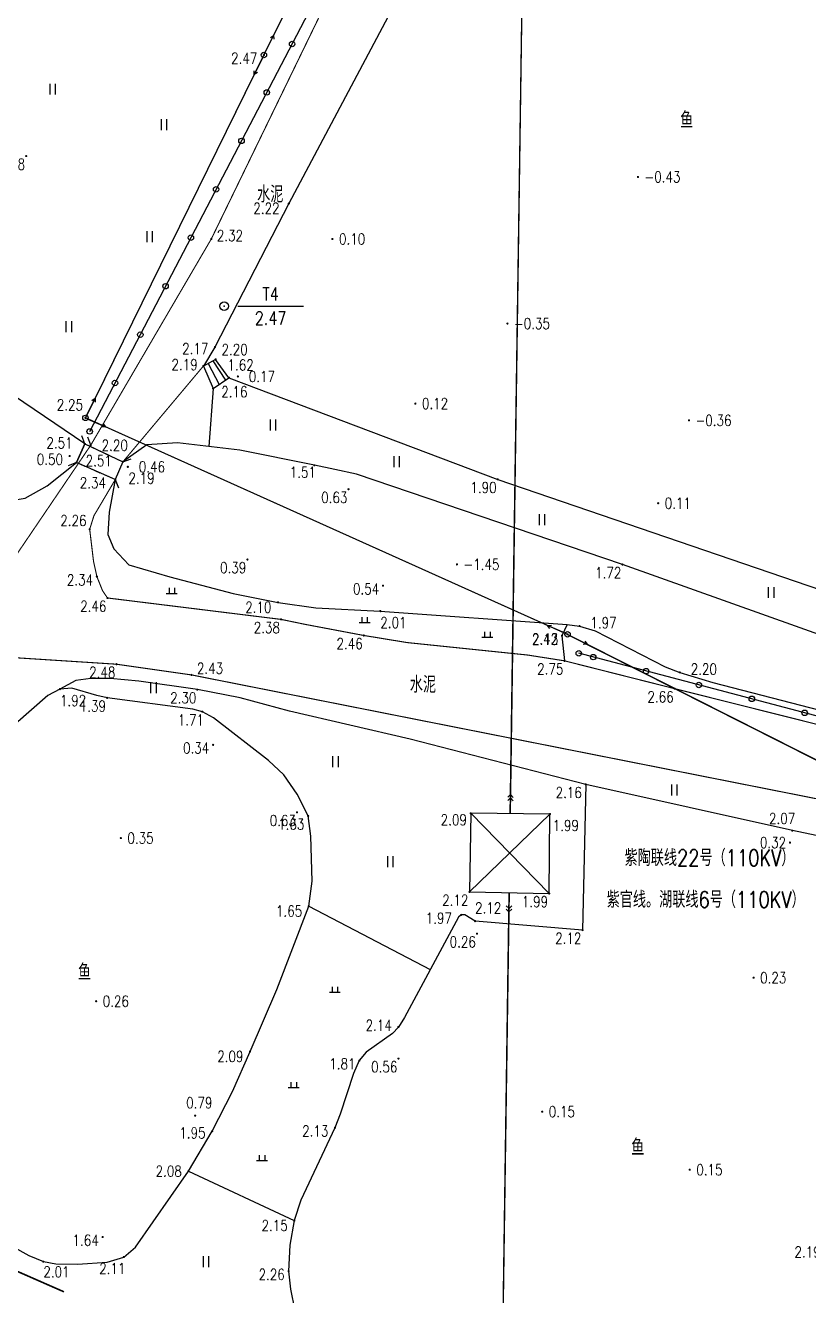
# Model space of a CAD drawing. Extents: x 500064 to 501389, y 2542464 to 2545400.
# Drawn here: x 500746.4 to 500818, y 2544140.4 to 2544256.6 of the extents above; entities that cross this region are included whole.
import ezdxf
from ezdxf.enums import TextEntityAlignment as Align

# ---------------------------------------------------------------- set-up
doc = ezdxf.new("R2010")
doc.units = 0
doc.header["$LTSCALE"] = 0.5
doc.linetypes.add('X3', pattern=[5, 4, -1])
doc.linetypes.add('X5', pattern=[3, 2, -1])
doc.layers.get('0').update_dxf_attribs({"linetype": 'CONTINUOUS', "lineweight": 5})
doc.layers.add('GCD', color=8, linetype='CONTINUOUS')
doc.layers.add('地形图', color=8, linetype='CONTINUOUS')
doc.styles.add('HZ', font='romans.shx', dxfattribs={"width": 0.8, "bigfont": 'hztxt.shx'})
doc.linetypes.add('10421', pattern='A,2,[150,AAA.SHX,S=1,R=0,X=0,Y=1],1e-11', length=2)
doc.linetypes.add('10422', pattern='A,2,[150,AAA.SHX,S=1,R=0,X=0,Y=1],2,[177,AAA.SHX,S=1,R=0,X=0,Y=0.8],1e-09', length=4)
doc.linetypes.add('1161', pattern='A,0,[149,AAA.SHX,S=0.15,R=0,X=0,Y=0],-1.6', length=1.6)

# ---------------------------------------------------------------- blocks, each defined once
blk = doc.blocks.new('GC200')
at = {"linetype": 'Continuous', "const_width": 0.2, "flags": 128}
blk.add_lwpolyline([(-0.1, 0, 1), (0.1, 0, 1)], format="xyb", close=True, dxfattribs=at)
blk = doc.blocks.new('gc117')
blk.add_circle((0, 0), 0.8)
blk.add_point((0, 0))
blk = doc.blocks.new('gc013b')
at = {"linetype": 'Continuous'}
blk.add_line((0.5, 0), (4, 0), dxfattribs=at)
at = {"linetype": 'Continuous', "flags": 128}
blk.add_lwpolyline([(3.39, 0.35), (4, 0), (3.39, -0.35)], dxfattribs=at)
blk = doc.blocks.new('gc121')
for p, q in [((-0.5, -1), (-0.5, 1)), ((0.5, -1), (0.5, 1))]:
    blk.add_line(p, q)
blk = doc.blocks.new('gc119')
for p, q in [((-1, 0), (1, 0)), ((-0.5, 1), (-0.5, 0)), ((0.5, 1), (0.5, 0))]:
    blk.add_line(p, q)
blk = doc.blocks.new('gc170')
at = {"linetype": 'Continuous'}
blk.add_circle((0, 0), 0.5, dxfattribs=at)
blk = doc.blocks.new('gc013a')
at = {"linetype": 'Continuous'}
blk.add_line((0.5, 0), (4, 0), dxfattribs=at)
at = {"linetype": 'Continuous', "flags": 128}
for points in [[(2.88, 0.5), (3.38, 0), (2.88, -0.5)], [(3.5, 0.5), (4, 0), (3.5, -0.5)]]:
    blk.add_lwpolyline(points, dxfattribs=at)

msp = doc.modelspace()

# ---------------------------------------------------------------- linework, layer by layer
at = {"layer": '地形图', "color": 1, "linetype": 'Continuous'}
for p, q in [((500790.78, 2544186.22), (500795.43, 2544508.14)), ((500794.38, 2544184.44), (500787.02, 2544177.31)), ((500787.13, 2544184.51), (500794.31, 2544177.17)), ((500787.16, 2543931.44), (500790.64, 2544175.49))]:
    msp.add_line(p, q, dxfattribs=at)
at = {"layer": '地形图', "linetype": 'Continuous'}
for p, q in [((500776.29, 2544270.17), (500769.1, 2544255.69)), ((500767.33, 2544252.1), (500752.76, 2544222.48)), ((500765.82, 2544230.92), (500771.82, 2544230.92)), ((500763.79, 2544226.04), (500762.67, 2544225.43)), ((500762.67, 2544225.43), (500763.56, 2544223.38)), ((500763.1, 2544225.67), (500764.12, 2544223.76)), ((500763.54, 2544225.91), (500764.69, 2544224.15)), ((500763.56, 2544223.38), (500765.01, 2544224.37)), ((500794.17, 2544201.7), (500753.71, 2544219.87)), ((500751.83, 2544218.31), (500751.05, 2544216.6)), ((500751.83, 2544218.31), (500751.56, 2544219.06)), ((500752.36, 2544218.18), (500752.11, 2544218.94)), ((500755.31, 2544216.67), (500756.06, 2544216.95)), ((500751.05, 2544216.6), (500750.31, 2544216.31)), ((500755.31, 2544216.67), (500754.61, 2544215.04)), ((500754.61, 2544215.04), (500754.9, 2544214.3)), ((500797.78, 2544199.98), (500833.13, 2544182.13))]:
    msp.add_line(p, q, dxfattribs=at)
at = {"layer": '地形图', "linetype": 'X5'}
for p, q in [((500751.83, 2544218.31), (500755.31, 2544216.67)), ((500754.61, 2544215.04), (500751.05, 2544216.6))]:
    msp.add_line(p, q, dxfattribs=at)
at = {"layer": '地形图', "color": 1, "linetype": 'Continuous', "flags": 128}
for points in [[(500790.76, 2544184.47), (500795.45, 2544509.89)], [(500787.13, 2543929.69), (500790.66, 2544177.24)]]:
    msp.add_lwpolyline(points, dxfattribs=at)
at = {"layer": '地形图', "linetype": '10421', "flags": 128}
for points in [[(500751.83, 2544218.31), (500743.48, 2544223.96), (500741.91, 2544224.65), (500740.27, 2544225.04), (500736.89, 2544224.98), (500735.88, 2544225.11), (500734.74, 2544225.45), (500733.35, 2544226.23), (500727.76, 2544229.8), (500727.33, 2544230.24), (500727.13, 2544230.75), (500726.97, 2544231.36), (500727.07, 2544232.23), (500727.22, 2544232.94), (500729.4, 2544239.25), (500730.01, 2544241.71), (500730.51, 2544243.94), (500731.48, 2544247.42), (500731.59, 2544248.56), (500731.57, 2544249.7), (500731.37, 2544250.47), (500730.65, 2544251.27), (500729.81, 2544251.81), (500726.18, 2544253.81), (500722.68, 2544255.76), (500720.07, 2544256.65), (500718.53, 2544256.9), (500716.43, 2544256.88), (500714.6, 2544256.69), (500712.68, 2544256.3), (500710.23, 2544255.01), (500708.16, 2544253.68), (500706.68, 2544252.22), (500706.5, 2544252.09), (500706.32, 2544252.05), (500706.07, 2544252.11), (500705.86, 2544252.21), (500705.67, 2544252.64), (500705.61, 2544253.07), (500705.59, 2544254.54), (500705.86, 2544258.59), (500706.09, 2544260.71), (500706.62, 2544262.5), (500708.67, 2544267.26), (500710.13, 2544269.81), (500712.12, 2544271.95), (500714.75, 2544274.07), (500719.86, 2544278.15), (500722.38, 2544280.64), (500724.44, 2544284.14), (500726.57, 2544288.96), (500731.58, 2544298.81), (500732.29, 2544300.02), (500732.68, 2544301.6), (500732.54, 2544302.74), (500731.63, 2544303.76), (500725.29, 2544308.51), (500723.84, 2544309.39), (500719.02, 2544310.92), (500718.59, 2544311.35), (500718.38, 2544311.72), (500718.37, 2544312.29), (500718.47, 2544312.79), (500726.37, 2544328.99), (500732.87, 2544343.05), (500734.09, 2544345.61), (500741.54, 2544360.25), (500742.28, 2544361.22), (500744.51, 2544363.28), (500745.08, 2544364.07), (500745.83, 2544365.32), (500750.72, 2544375.33), (500752.03, 2544377.45), (500753.15, 2544379.04), (500756.1, 2544382.68), (500757.18, 2544384.59), (500758.03, 2544387.16), (500759.51, 2544398.07), (500759.99, 2544400.57), (500761.2, 2544404.15), (500763.47, 2544409.91), (500763.94, 2544411.45), (500764.38, 2544413.61), (500766.33, 2544420.7), (500766.99, 2544422.07), (500768.22, 2544422.93), (500770.08, 2544423.66), (500770.99, 2544423.83), (500773.39, 2544423.77), (500776.85, 2544423.34), (500781.32, 2544422.54), (500788.45, 2544420.81), (500792.49, 2544419.49), (500805.9, 2544412.73), (500808.77, 2544410.98), (500817.32, 2544406.85), (500819.27, 2544405.62), (500822.16, 2544403.46), (500825.65, 2544401.18), (500827.53, 2544400.36), (500836.58, 2544397.15), (500847.32, 2544392.84), (500866.07, 2544386.06), (500868.13, 2544385.09), (500869.51, 2544384.1), (500871.51, 2544382.51), (500873.62, 2544381.64), (500875.28, 2544381.37), (500877.15, 2544381.17), (500879.32, 2544380.44), (500882.25, 2544379.29), (500885.09, 2544377.84), (500886.7, 2544377.34), (500888.79, 2544376.72), (500890.34, 2544376.12), (500891.86, 2544375.31), (500892.84, 2544374.5), (500893.83, 2544373.26), (500897.05, 2544370.46)], [(500808.55, 2544293.43), (500804.74, 2544294.69), (500802.45, 2544294.62), (500800.78, 2544293.85), (500798.31, 2544290.19), (500788.14, 2544272.16), (500781.62, 2544261.3), (500770.49, 2544240.31), (500763.73, 2544227.17), (500762.67, 2544225.43)], [(500765.01, 2544224.37), (500789.6, 2544215.06), (500820.39, 2544204.53), (500821.42, 2544204.48), (500822.34, 2544204.62), (500823.02, 2544205.26), (500823.56, 2544205.94), (500824.62, 2544208.28), (500826.68, 2544213.81)], [(500873.55, 2544182.91), (500870.94, 2544184.09), (500870.13, 2544184.59), (500869.61, 2544185.42), (500869.33, 2544186.85), (500869.43, 2544188.23), (500870.74, 2544190.85), (500870.62, 2544191.51), (500870.36, 2544192.03), (500869.16, 2544192.95), (500864.67, 2544195.25), (500861.97, 2544196.4), (500859.55, 2544197.06), (500851.59, 2544198.66), (500851.29, 2544198.66), (500850.98, 2544198.61), (500850.7, 2544198.38), (500850.48, 2544198.16), (500849.2, 2544195.72), (500848.94, 2544195.54), (500848.37, 2544195.6), (500838.61, 2544199.18), (500836.64, 2544199.75), (500834.89, 2544200.09), (500830.62, 2544200.47), (500828.13, 2544200.54), (500826.82, 2544200.42), (500823.05, 2544199.98), (500821.9, 2544200.04), (500820.34, 2544200.38), (500801.01, 2544207.27), (500776.69, 2544215.55), (500774.69, 2544215.98), (500772.83, 2544216.35), (500766.01, 2544217.73), (500760.31, 2544218.41), (500757.5, 2544218.23), (500755.31, 2544216.67)], [(500754.61, 2544215.04), (500754.04, 2544212.07), (500753.93, 2544210.03), (500754.47, 2544208.71), (500755.86, 2544207.25), (500759.59, 2544206.13), (500765.41, 2544204.61), (500769.5, 2544203.81), (500772.96, 2544203.31), (500778.86, 2544203.01), (500795.96, 2544201.79), (500797.08, 2544201.64), (500798.53, 2544201.21), (500804.93, 2544197.9), (500806.26, 2544197.4), (500809.29, 2544196.48), (500821.78, 2544193.23), (500836.64, 2544189.27), (500849.15, 2544185.28), (500871.27, 2544178.03), (500872.39, 2544180.19)], [(500797.65, 2544187.15), (500781.6, 2544191.29), (500770.54, 2544193.84), (500766.04, 2544195.07), (500762.13, 2544195.82), (500756.78, 2544196.59), (500754.14, 2544196.83), (500752.36, 2544196.85), (500751.01, 2544196.67), (500749.55, 2544195.87)]]:
    msp.add_lwpolyline(points, dxfattribs=at)
at = {"layer": '地形图', "linetype": 'Continuous', "flags": 128}
for points in [[(500752.27, 2544219.45), (500784.83, 2544281.78), (500799.11, 2544307.87)], [(500794.25, 2544300.92), (500777.18, 2544271.96), (500768.21, 2544253.9), (500751.88, 2544220.69)], [(500795.99, 2544200.88), (500751.88, 2544220.69)], [(500795.99, 2544200.88), (500834.91, 2544181.23), (500874.72, 2544165.69)], [(500870, 2544176.88), (500851.13, 2544183.72), (500836.86, 2544188.65), (500823.91, 2544192.06), (500797.02, 2544199.15)]]:
    msp.add_lwpolyline(points, dxfattribs=at)
at = {"layer": '地形图', "linetype": 'Continuous', "const_width": 0.1, "flags": 128}
for points in [[(500696.81, 2544207.73), (500724.69, 2544206.07), (500742.49, 2544205.02), (500743.92, 2544206.1), (500745.16, 2544207.56), (500752.36, 2544218.18), (500763.4, 2544237.07), (500776.6, 2544264.25), (500786.74, 2544281.95), (500793.2, 2544293.58), (500795.59, 2544297.77)], [(500755.31, 2544216.67), (500762.67, 2544225.43)], [(500754.61, 2544215.04), (500752.66, 2544211.74), (500752.27, 2544210.5), (500752.62, 2544207.57), (500752.93, 2544206.16), (500753.45, 2544204.87), (500753.9, 2544204.21), (500769.78, 2544202.25), (500772.01, 2544201.79), (500777.35, 2544200.78), (500781.31, 2544200.13), (500792.33, 2544198.99), (500795.71, 2544198.46), (500805.8, 2544195.91), (500821.86, 2544191.88), (500832.02, 2544189.46), (500836.79, 2544188.08), (500842.51, 2544186.12), (500848.94, 2544183.66), (500870.01, 2544175.65), (500875.84, 2544173.48), (500882.37, 2544171.22), (500910.99, 2544162.27)], [(500668.22, 2544203.69), (500694.49, 2544202.01), (500754.72, 2544198.15)], [(500907.77, 2544157.17), (500896.03, 2544160.54), (500893.35, 2544161.3), (500867.29, 2544170.43), (500852.03, 2544176.12), (500841.62, 2544180.19), (500839.54, 2544180.83), (500836.49, 2544181.66), (500833, 2544182.43), (500819.72, 2544185.65), (500761.58, 2544197.17), (500754.72, 2544198.15)]]:
    msp.add_lwpolyline(points, dxfattribs=at)
at = {"layer": '地形图', "linetype": 'Continuous', "flags": 128}
for points in [[(500763.79, 2544226.04), (500762.67, 2544225.43), (500763.56, 2544223.38), (500765.01, 2544224.37)], [(500751.83, 2544218.31), (500755.31, 2544216.67), (500754.61, 2544215.04), (500751.05, 2544216.6)]]:
    msp.add_lwpolyline(points, close=True, dxfattribs=at)
at = {"layer": '地形图', "linetype": '1161', "flags": 128}
for points in [[(500763.56, 2544223.38), (500763.16, 2544218.07)], [(500795.96, 2544201.79), (500795.48, 2544200.76), (500795.71, 2544198.46)], [(500772.31, 2544176.01), (500783.43, 2544170.22)], [(500761.3, 2544151.76), (500770.99, 2544147.24)]]:
    msp.add_lwpolyline(points, dxfattribs=at)
at = {"layer": '地形图', "linetype": '10421', "flags": 128}
for points, elevation in [([(500667.42, 2544210.65), (500671.31, 2544213.24), (500677.46, 2544216.42), (500687.14, 2544219.1), (500698.24, 2544220.28), (500710.72, 2544219.32), (500721.8, 2544217.48), (500731.55, 2544214.36), (500737.69, 2544212.83), (500742.29, 2544212.68), (500746.38, 2544213.34), (500748.39, 2544214.48), (500751.05, 2544216.6)], 2.14), ([(500787.53, 2544174.64), (500786.58, 2544175.23), (500786.26, 2544175.21), (500786, 2544174.99), (500785.79, 2544174.62), (500781.08, 2544165.81), (500780.51, 2544164.95), (500779.96, 2544164.35), (500777.57, 2544162.64), (500776.94, 2544161.88), (500776.41, 2544160.71), (500775.18, 2544156.97), (500774.71, 2544155.73), (500771.59, 2544149.12), (500770.99, 2544147.24), (500770.57, 2544145), (500770.47, 2544142.61), (500770.63, 2544140.96), (500771.43, 2544137.06), (500772.44, 2544133.87), (500772.87, 2544133.04), (500773.38, 2544132.3), (500773.91, 2544131.94), (500775.7, 2544131.1), (500783.88, 2544126.2), (500785.48, 2544125.53), (500791.12, 2544124.05), (500796.27, 2544123.05), (500797.45, 2544122.71), (500799.71, 2544121.89), (500801.37, 2544121.67), (500802.69, 2544121.87), (500804.67, 2544122.44), (500806.13, 2544122.99), (500807.51, 2544123.81), (500809.74, 2544125.46), (500813.39, 2544129.78), (500815.1, 2544132.61), (500818.99, 2544137.89), (500819.94, 2544139.75), (500819.88, 2544141.44), (500819.65, 2544143.33), (500819.5, 2544144.96), (500819.61, 2544146.54), (500820, 2544148.12), (500829.58, 2544180.18)], 2.19)]:
    msp.add_lwpolyline(points, dxfattribs=dict(at, elevation=elevation))
at = {"layer": '地形图', "linetype": 'X3', "const_width": 0.15, "flags": 128}
msp.add_lwpolyline([(500749.91, 2544140.72), (500743.28, 2544143.63), (500733.16, 2544149.92), (500729.46, 2544155.12), (500728.33, 2544162.03), (500729.88, 2544169.2), (500734.53, 2544180.77), (500740.68, 2544191.39), (500744.14, 2544198.83)], dxfattribs=at)
at = {"layer": '地形图', "linetype": '10421', "elevation": 1.65, "flags": 128}
msp.add_lwpolyline([(500772.31, 2544176.01), (500772.64, 2544178.31), (500772.49, 2544182.41), (500772.26, 2544184.26), (500771.25, 2544186.26), (500770.04, 2544188.02), (500768.63, 2544189.34), (500763.59, 2544193.23), (500762.58, 2544193.8), (500761.71, 2544194.03), (500753.86, 2544195.07), (500752.91, 2544195.28), (500750.63, 2544195.96), (500749.55, 2544195.87), (500748.44, 2544195.3), (500742.68, 2544190.24), (500740.76, 2544187.39), (500738.77, 2544183.81), (500732.55, 2544171.38), (500730.48, 2544165.46), (500730.21, 2544163.05), (500730.15, 2544159.97), (500730.4, 2544157.83), (500730.82, 2544156.25), (500731.13, 2544155.59), (500731.76, 2544154.66), (500735.08, 2544151.36), (500737.22, 2544149.61), (500739.84, 2544147.84), (500746.71, 2544144.04), (500748.03, 2544143.48), (500749.16, 2544143.28), (500751.16, 2544143.26), (500753.87, 2544143.44), (500755.39, 2544143.9), (500756.47, 2544144.81), (500761.3, 2544151.76), (500763.47, 2544155.41), (500765.33, 2544159.04), (500766.94, 2544162.71), (500769.39, 2544168.39)], close=True, dxfattribs=at)
at = {"layer": '地形图', "linetype": '10422', "elevation": 2.19, "flags": 128}
msp.add_lwpolyline([(500829.58, 2544180.18), (500816.56, 2544182.92), (500797.65, 2544187.15), (500797.36, 2544173.82), (500787.53, 2544174.64)], dxfattribs=at)
at = {"layer": '地形图', "color": 1, "linetype": 'Continuous', "flags": 128}
msp.add_lwpolyline([(500794.38, 2544184.44), (500787.13, 2544184.51), (500787.02, 2544177.31), (500794.31, 2544177.17)], close=True, dxfattribs=at)

# ---------------------------------------------------------------- block references
at = {"layer": '地形图', "linetype": 'Continuous', "yscale": 0.5}
for name, p, xscale, rotation in [('gc013b', (500768.21, 2544253.9), 0.4999999998109269, 63.58611796001193), ('gc170', (500770.79, 2544254.9), 0.4999999998655953, 62.41575438591452), ('gc013b', (500768.21, 2544253.9), 0.5000000000396579, 243.813711449407), ('gc170', (500768.47, 2544250.47), 0.4999999998655953, 62.41575438591452), ('gc170', (500766.16, 2544246.04), 0.4999999998655953, 62.41575438591452), ('gc170', (500763.84, 2544241.61), 0.4999999998655953, 62.41575438591452), ('gc170', (500761.53, 2544237.18), 0.4999999998655953, 62.41575438591452), ('gc170', (500759.21, 2544232.74), 0.4999999998655953, 62.41575438591452), ('gc170', (500756.9, 2544228.31), 0.4999999998655953, 62.41575438591452), ('gc170', (500754.58, 2544223.88), 0.4999999998655953, 62.41575438591452), ('gc013b', (500751.88, 2544220.69), 0.5000000000396579, 63.81371144940697), ('gc013b', (500751.88, 2544220.69), 0.4999999999157522, 335.8143410753255), ('gc170', (500752.27, 2544219.45), 0.4999999998655953, 62.41575438591452), ('gc013b', (500795.99, 2544200.88), 0.4999999999157522, 155.8143410753255), ('gc013b', (500795.99, 2544200.88), 0.4999999998801328, 333.2156728752258), ('gc170', (500797.02, 2544199.15), 0.5000000000630916, 165.2383902718427), ('gc170', (500798.34, 2544198.8), 0.5000000000630916, 165.2383902718427), ('gc170', (500803.18, 2544197.52), 0.5000000000630916, 165.2383902718427), ('gc170', (500808.01, 2544196.25), 0.5000000000630916, 165.2383902718427), ('gc170', (500812.85, 2544194.98), 0.5000000000630916, 165.2383902718427), ('gc170', (500817.68, 2544193.7), 0.5000000000630916, 165.2383902718427), ('gc013a', (500790.75, 2544184.22), 0.5000000000532161, 89.17282201073071), ('gc013a', (500790.66, 2544177.49), 0.5000000000168668, 269.1835593654554)]:
    msp.add_blockref(name, p, dxfattribs=dict(at, xscale=xscale, rotation=rotation))
at = {"layer": '地形图', "linetype": 'Continuous', "xscale": 0.5, "yscale": 0.5}
for name, p in [('gc170', (500768.21, 2544253.9)), ('gc121', (500748.9, 2544250.77)), ('gc121', (500759.08, 2544247.51)), ('gc121', (500757.77, 2544237.27)), ('gc117', (500764.57, 2544230.92, 2.47)), ('gc121', (500750.38, 2544229.04)), ('gc170', (500751.88, 2544220.69)), ('gc121', (500769.05, 2544220.03)), ('gc121', (500780.37, 2544216.68)), ('gc121', (500793.67, 2544211.38)), ('gc119', (500759.78, 2544204.63)), ('gc121', (500814.63, 2544204.71)), ('gc119', (500777.42, 2544201.96)), ('gc119', (500788.65, 2544200.61)), ('gc170', (500795.99, 2544200.88)), ('gc121', (500758.12, 2544196.01)), ('gc121', (500774.78, 2544189.23)), ('gc121', (500805.77, 2544186.65)), ('gc121', (500779.8, 2544180.09)), ('gc119', (500774.7, 2544168.13)), ('gc119', (500770.93, 2544159.4)), ('gc119', (500768.03, 2544152.73)), ('gc121', (500762.92, 2544143.47))]:
    msp.add_blockref(name, p, dxfattribs=at)
at = {"layer": '地形图', "linetype": 'Continuous'}
ref = msp.add_blockref('GC200', (500768.21, 2544253.9, 2.47), dxfattribs=dict(at, xscale=0.5, yscale=0.5, zscale=0.5))
ref.add_attrib('height', '2.47', dxfattribs={"layer": 'GCD', "linetype": 'Continuous', "height": 1, "style": 'HZ', "width": 0.8}).set_placement((500765.21, 2544253.6, 2.47), align=Align.MIDDLE_LEFT)
ref = msp.add_blockref('GC200', (500746.46, 2544244.65, 1.98), dxfattribs=dict(at, xscale=0.5, yscale=0.5, zscale=0.5))
ref.add_attrib('height', '1.98', dxfattribs={"layer": 'GCD', "linetype": 'Continuous', "height": 1, "style": 'HZ', "width": 0.8}).set_placement((500743.96, 2544243.9, 1.98), align=Align.MIDDLE_LEFT)
ref = msp.add_blockref('GC200', (500802.43, 2544242.74, -0.43), dxfattribs=dict(at, xscale=0.5, yscale=0.5, zscale=0.5))
ref.add_attrib('height', '-0.43', dxfattribs={"layer": 'GCD', "linetype": 'Continuous', "height": 1, "style": 'HZ', "width": 0.8}).set_placement((500803.03, 2544242.74, -0.43), align=Align.MIDDLE_LEFT)
ref = msp.add_blockref('GC200', (500770.49, 2544240.31, 2.22), dxfattribs=dict(at, xscale=0.5, yscale=0.5, zscale=0.5))
ref.add_attrib('height', '2.22', dxfattribs={"layer": 'GCD', "linetype": 'Continuous', "height": 1, "style": 'HZ', "width": 0.8}).set_placement((500767.24, 2544239.86, 2.22), align=Align.MIDDLE_LEFT)
ref = msp.add_blockref('GC200', (500763.4, 2544237.07, 2.32), dxfattribs=dict(at, xscale=0.5, yscale=0.5, zscale=0.5))
ref.add_attrib('height', '2.32', dxfattribs={"layer": 'GCD', "linetype": 'Continuous', "height": 1, "style": 'HZ', "width": 0.8}).set_placement((500763.9, 2544237.37, 2.32), align=Align.MIDDLE_LEFT)
ref = msp.add_blockref('GC200', (500774.48, 2544237.06, 0.1), dxfattribs=dict(at, xscale=0.5, yscale=0.5, zscale=0.5))
ref.add_attrib('height', '0.10', dxfattribs={"layer": 'GCD', "linetype": 'Continuous', "height": 1, "style": 'HZ', "width": 0.8}).set_placement((500775.08, 2544237.06, 0.1), align=Align.MIDDLE_LEFT)
ref = msp.add_blockref('GC200', (500790.49, 2544229.32, -0.35), dxfattribs=dict(at, xscale=0.5, yscale=0.5, zscale=0.5))
ref.add_attrib('height', '-0.35', dxfattribs={"layer": 'GCD', "linetype": 'Continuous', "height": 1, "style": 'HZ', "width": 0.8}).set_placement((500791.09, 2544229.32, -0.35), align=Align.MIDDLE_LEFT)
ref = msp.add_blockref('GC200', (500763.73, 2544227.17, 2.17), dxfattribs=dict(at, xscale=0.5, yscale=0.5, zscale=0.5))
ref.add_attrib('height', '2.17', dxfattribs={"layer": 'GCD', "linetype": 'Continuous', "height": 1, "style": 'HZ', "width": 0.8}).set_placement((500760.73, 2544227.02, 2.17), align=Align.MIDDLE_LEFT)
ref = msp.add_blockref('GC200', (500763.79, 2544226.04, 2.2), dxfattribs=dict(at, xscale=0.5, yscale=0.5, zscale=0.5))
ref.add_attrib('height', '2.20', dxfattribs={"layer": 'GCD', "linetype": 'Continuous', "height": 1, "style": 'HZ', "width": 0.8}).set_placement((500764.33, 2544226.94, 2.2), align=Align.MIDDLE_LEFT)
ref = msp.add_blockref('GC200', (500762.67, 2544225.43, 2.19), dxfattribs=dict(at, xscale=0.5, yscale=0.5, zscale=0.5))
ref.add_attrib('height', '2.19', dxfattribs={"layer": 'GCD', "linetype": 'Continuous', "height": 1, "style": 'HZ', "width": 0.8}).set_placement((500759.75, 2544225.56, 2.19), align=Align.MIDDLE_LEFT)
ref = msp.add_blockref('GC200', (500765.01, 2544224.37, 1.62), dxfattribs=dict(at, xscale=0.5, yscale=0.5, zscale=0.5))
ref.add_attrib('height', '1.62', dxfattribs={"layer": 'GCD', "linetype": 'Continuous', "height": 1, "style": 'HZ', "width": 0.8}).set_placement((500764.88, 2544225.53, 1.62), align=Align.MIDDLE_LEFT)
ref = msp.add_blockref('GC200', (500765.83, 2544224.48, 0.17), dxfattribs=dict(at, xscale=0.5, yscale=0.5, zscale=0.5))
ref.add_attrib('height', '0.17', dxfattribs={"layer": 'GCD', "linetype": 'Continuous', "height": 1, "style": 'HZ', "width": 0.8}).set_placement((500766.83, 2544224.48, 0.17), align=Align.MIDDLE_LEFT)
ref = msp.add_blockref('GC200', (500763.56, 2544223.38, 2.16), dxfattribs=dict(at, xscale=0.5, yscale=0.5, zscale=0.5))
ref.add_attrib('height', '2.16', dxfattribs={"layer": 'GCD', "linetype": 'Continuous', "height": 1, "style": 'HZ', "width": 0.8}).set_placement((500764.31, 2544223.08, 2.16), align=Align.MIDDLE_LEFT)
ref = msp.add_blockref('GC200', (500751.88, 2544220.69, 2.25), dxfattribs=dict(at, xscale=0.5, yscale=0.5, zscale=0.5))
ref.add_attrib('height', '2.25', dxfattribs={"layer": 'GCD', "linetype": 'Continuous', "height": 1, "style": 'HZ', "width": 0.8}).set_placement((500749.26, 2544221.88, 2.25), align=Align.MIDDLE_LEFT)
ref = msp.add_blockref('GC200', (500782.07, 2544222, 0.12), dxfattribs=dict(at, xscale=0.5, yscale=0.5, zscale=0.5))
ref.add_attrib('height', '0.12', dxfattribs={"layer": 'GCD', "linetype": 'Continuous', "height": 1, "style": 'HZ', "width": 0.8}).set_placement((500782.67, 2544222, 0.12), align=Align.MIDDLE_LEFT)
ref = msp.add_blockref('GC200', (500807.1, 2544220.46, -0.36), dxfattribs=dict(at, xscale=0.5, yscale=0.5, zscale=0.5))
ref.add_attrib('height', '-0.36', dxfattribs={"layer": 'GCD', "linetype": 'Continuous', "height": 1, "style": 'HZ', "width": 0.8}).set_placement((500807.7, 2544220.46, -0.36), align=Align.MIDDLE_LEFT)
ref = msp.add_blockref('GC200', (500751.83, 2544218.31, 2.51), dxfattribs=dict(at, xscale=0.5, yscale=0.5, zscale=0.5))
ref.add_attrib('height', '2.51', dxfattribs={"layer": 'GCD', "linetype": 'Continuous', "height": 1, "style": 'HZ', "width": 0.8}).set_placement((500748.31, 2544218.39, 2.51), align=Align.MIDDLE_LEFT)
ref = msp.add_blockref('GC200', (500752.36, 2544218.18, 2.2), dxfattribs=dict(at, xscale=0.5, yscale=0.5, zscale=0.5))
ref.add_attrib('height', '2.20', dxfattribs={"layer": 'GCD', "linetype": 'Continuous', "height": 1, "style": 'HZ', "width": 0.8}).set_placement((500753.36, 2544218.18, 2.2), align=Align.MIDDLE_LEFT)
ref = msp.add_blockref('GC200', (500750.43, 2544217.2, 0.5), dxfattribs=dict(at, xscale=0.5, yscale=0.5, zscale=0.5))
ref.add_attrib('height', '0.50', dxfattribs={"layer": 'GCD', "linetype": 'Continuous', "height": 1, "style": 'HZ', "width": 0.8}).set_placement((500747.43, 2544216.9, 0.5), align=Align.MIDDLE_LEFT)
ref = msp.add_blockref('GC200', (500751.05, 2544216.6, 2.51), dxfattribs=dict(at, xscale=0.5, yscale=0.5, zscale=0.5))
ref.add_attrib('height', '2.51', dxfattribs={"layer": 'GCD', "linetype": 'Continuous', "height": 1, "style": 'HZ', "width": 0.8}).set_placement((500751.9, 2544216.77, 2.51), align=Align.MIDDLE_LEFT)
ref = msp.add_blockref('GC200', (500755.31, 2544216.67, 2.19), dxfattribs=dict(at, xscale=0.5, yscale=0.5, zscale=0.5))
ref.add_attrib('height', '2.19', dxfattribs={"layer": 'GCD', "linetype": 'Continuous', "height": 1, "style": 'HZ', "width": 0.8}).set_placement((500755.81, 2544215.17, 2.19), align=Align.MIDDLE_LEFT)
ref = msp.add_blockref('GC200', (500755.76, 2544216.21, 0.46), dxfattribs=dict(at, xscale=0.5, yscale=0.5, zscale=0.5))
ref.add_attrib('height', '0.46', dxfattribs={"layer": 'GCD', "linetype": 'Continuous', "height": 1, "style": 'HZ', "width": 0.8}).set_placement((500756.76, 2544216.21, 0.46), align=Align.MIDDLE_LEFT)
ref = msp.add_blockref('GC200', (500772.83, 2544216.35, 1.51), dxfattribs=dict(at, xscale=0.5, yscale=0.5, zscale=0.5))
ref.add_attrib('height', '1.51', dxfattribs={"layer": 'GCD', "linetype": 'Continuous', "height": 1, "style": 'HZ', "width": 0.8}).set_placement((500770.57, 2544215.72, 1.51), align=Align.MIDDLE_LEFT)
ref = msp.add_blockref('GC200', (500754.61, 2544215.04, 2.34), dxfattribs=dict(at, xscale=0.5, yscale=0.5, zscale=0.5))
ref.add_attrib('height', '2.34', dxfattribs={"layer": 'GCD', "linetype": 'Continuous', "height": 1, "style": 'HZ', "width": 0.8}).set_placement((500751.36, 2544214.75, 2.34), align=Align.MIDDLE_LEFT)
ref = msp.add_blockref('GC200', (500789.6, 2544215.06, 1.9), dxfattribs=dict(at, xscale=0.5, yscale=0.5, zscale=0.5))
ref.add_attrib('height', '1.90', dxfattribs={"layer": 'GCD', "linetype": 'Continuous', "height": 1, "style": 'HZ', "width": 0.8}).set_placement((500787.1, 2544214.32, 1.9), align=Align.MIDDLE_LEFT)
ref = msp.add_blockref('GC200', (500775.95, 2544214.16, 0.63), dxfattribs=dict(at, xscale=0.5, yscale=0.5, zscale=0.5))
ref.add_attrib('height', '0.63', dxfattribs={"layer": 'GCD', "linetype": 'Continuous', "height": 1, "style": 'HZ', "width": 0.8}).set_placement((500773.45, 2544213.41, 0.63), align=Align.MIDDLE_LEFT)
ref = msp.add_blockref('GC200', (500804.28, 2544212.88, 0.11), dxfattribs=dict(at, xscale=0.5, yscale=0.5, zscale=0.5))
ref.add_attrib('height', '0.11', dxfattribs={"layer": 'GCD', "linetype": 'Continuous', "height": 1, "style": 'HZ', "width": 0.8}).set_placement((500804.88, 2544212.88, 0.11), align=Align.MIDDLE_LEFT)
ref = msp.add_blockref('GC200', (500752.27, 2544210.5, 2.26), dxfattribs=dict(at, xscale=0.5, yscale=0.5, zscale=0.5))
ref.add_attrib('height', '2.26', dxfattribs={"layer": 'GCD', "linetype": 'Continuous', "height": 1, "style": 'HZ', "width": 0.8}).set_placement((500749.58, 2544211.3, 2.26), align=Align.MIDDLE_LEFT)
ref = msp.add_blockref('GC200', (500766.7, 2544207.73, 0.39), dxfattribs=dict(at, xscale=0.5, yscale=0.5, zscale=0.5))
ref.add_attrib('height', '0.39', dxfattribs={"layer": 'GCD', "linetype": 'Continuous', "height": 1, "style": 'HZ', "width": 0.8}).set_placement((500764.2, 2544206.98, 0.39), align=Align.MIDDLE_LEFT)
ref = msp.add_blockref('GC200', (500785.87, 2544207.28, -1.45), dxfattribs=dict(at, xscale=0.5, yscale=0.5, zscale=0.5))
ref.add_attrib('height', '-1.45', dxfattribs={"layer": 'GCD', "linetype": 'Continuous', "height": 1, "style": 'HZ', "width": 0.8}).set_placement((500786.47, 2544207.28, -1.45), align=Align.MIDDLE_LEFT)
ref = msp.add_blockref('GC200', (500801.01, 2544207.27, 1.72), dxfattribs=dict(at, xscale=0.5, yscale=0.5, zscale=0.5))
ref.add_attrib('height', '1.72', dxfattribs={"layer": 'GCD', "linetype": 'Continuous', "height": 1, "style": 'HZ', "width": 0.8}).set_placement((500798.51, 2544206.52, 1.72), align=Align.MIDDLE_LEFT)
ref = msp.add_blockref('GC200', (500752.93, 2544206.16, 2.34), dxfattribs=dict(at, xscale=0.5, yscale=0.5, zscale=0.5))
ref.add_attrib('height', '2.34', dxfattribs={"layer": 'GCD', "linetype": 'Continuous', "height": 1, "style": 'HZ', "width": 0.8}).set_placement((500750.18, 2544205.86, 2.34), align=Align.MIDDLE_LEFT)
ref = msp.add_blockref('GC200', (500779.11, 2544205.34, 0.54), dxfattribs=dict(at, xscale=0.5, yscale=0.5, zscale=0.5))
ref.add_attrib('height', '0.54', dxfattribs={"layer": 'GCD', "linetype": 'Continuous', "height": 1, "style": 'HZ', "width": 0.8}).set_placement((500776.36, 2544205.04, 0.54), align=Align.MIDDLE_LEFT)
ref = msp.add_blockref('GC200', (500753.9, 2544204.21, 2.46), dxfattribs=dict(at, xscale=0.5, yscale=0.5, zscale=0.5))
ref.add_attrib('height', '2.46', dxfattribs={"layer": 'GCD', "linetype": 'Continuous', "height": 1, "style": 'HZ', "width": 0.8}).set_placement((500751.4, 2544203.46, 2.46), align=Align.MIDDLE_LEFT)
ref = msp.add_blockref('GC200', (500769.5, 2544203.81, 2.1), dxfattribs=dict(at, xscale=0.5, yscale=0.5, zscale=0.5))
ref.add_attrib('height', '2.10', dxfattribs={"layer": 'GCD', "linetype": 'Continuous', "height": 1, "style": 'HZ', "width": 0.8}).set_placement((500766.5, 2544203.36, 2.1), align=Align.MIDDLE_LEFT)
ref = msp.add_blockref('GC200', (500778.86, 2544203.01, 2.01), dxfattribs=dict(at, xscale=0.5, yscale=0.5, zscale=0.5))
ref.add_attrib('height', '2.01', dxfattribs={"layer": 'GCD', "linetype": 'Continuous', "height": 1, "style": 'HZ', "width": 0.8}).set_placement((500778.86, 2544201.96, 2.01), align=Align.MIDDLE_LEFT)
ref = msp.add_blockref('GC200', (500769.78, 2544202.25, 2.38), dxfattribs=dict(at, xscale=0.5, yscale=0.5, zscale=0.5))
ref.add_attrib('height', '2.38', dxfattribs={"layer": 'GCD', "linetype": 'Continuous', "height": 1, "style": 'HZ', "width": 0.8}).set_placement((500767.28, 2544201.5, 2.38), align=Align.MIDDLE_LEFT)
ref = msp.add_blockref('GC200', (500797.08, 2544201.64, 1.97), dxfattribs=dict(at, xscale=0.5, yscale=0.5, zscale=0.5))
ref.add_attrib('height', '1.97', dxfattribs={"layer": 'GCD', "linetype": 'Continuous', "height": 1, "style": 'HZ', "width": 0.8}).set_placement((500798.08, 2544201.94, 1.97), align=Align.MIDDLE_LEFT)
ref = msp.add_blockref('GC200', (500777.35, 2544200.78, 2.46), dxfattribs=dict(at, xscale=0.5, yscale=0.5, zscale=0.5))
ref.add_attrib('height', '2.46', dxfattribs={"layer": 'GCD', "linetype": 'Continuous', "height": 1, "style": 'HZ', "width": 0.8}).set_placement((500774.85, 2544200.03, 2.46), align=Align.MIDDLE_LEFT)
ref = msp.add_blockref('GC200', (500795.48, 2544200.76, 2.42), dxfattribs=dict(at, xscale=0.5, yscale=0.5, zscale=0.5))
ref.add_attrib('height', '2.42', dxfattribs={"layer": 'GCD', "linetype": 'Continuous', "height": 1, "style": 'HZ', "width": 0.8}).set_placement((500792.73, 2544200.46, 2.42), align=Align.MIDDLE_LEFT)
ref = msp.add_blockref('GC200', (500795.99, 2544200.88, 2.12), dxfattribs=dict(at, xscale=0.5, yscale=0.5, zscale=0.5))
ref.add_attrib('height', '2.13', dxfattribs={"layer": 'GCD', "linetype": 'Continuous', "height": 1, "style": 'HZ', "width": 0.8}).set_placement((500792.74, 2544200.43, 2.13), align=Align.MIDDLE_LEFT)
ref = msp.add_blockref('GC200', (500795.71, 2544198.46, 2.75), dxfattribs=dict(at, xscale=0.5, yscale=0.5, zscale=0.5))
ref.add_attrib('height', '2.75', dxfattribs={"layer": 'GCD', "linetype": 'Continuous', "height": 1, "style": 'HZ', "width": 0.8}).set_placement((500793.21, 2544197.71, 2.75), align=Align.MIDDLE_LEFT)
ref = msp.add_blockref('GC200', (500754.72, 2544198.15, 2.48), dxfattribs=dict(at, xscale=0.5, yscale=0.5, zscale=0.5))
ref.add_attrib('height', '2.48', dxfattribs={"layer": 'GCD', "linetype": 'Continuous', "height": 1, "style": 'HZ', "width": 0.8}).set_placement((500752.22, 2544197.4, 2.48), align=Align.MIDDLE_LEFT)
ref = msp.add_blockref('GC200', (500761.58, 2544197.17, 2.43), dxfattribs=dict(at, xscale=0.5, yscale=0.5, zscale=0.5))
ref.add_attrib('height', '2.43', dxfattribs={"layer": 'GCD', "linetype": 'Continuous', "height": 1, "style": 'HZ', "width": 0.8}).set_placement((500762.08, 2544197.77, 2.43), align=Align.MIDDLE_LEFT)
ref = msp.add_blockref('GC200', (500806.26, 2544197.4, 2.2), dxfattribs=dict(at, xscale=0.5, yscale=0.5, zscale=0.5))
ref.add_attrib('height', '2.20', dxfattribs={"layer": 'GCD', "linetype": 'Continuous', "height": 1, "style": 'HZ', "width": 0.8}).set_placement((500807.26, 2544197.7, 2.2), align=Align.MIDDLE_LEFT)
ref = msp.add_blockref('GC200', (500805.8, 2544195.91, 2.66), dxfattribs=dict(at, xscale=0.5, yscale=0.5, zscale=0.5))
ref.add_attrib('height', '2.66', dxfattribs={"layer": 'GCD', "linetype": 'Continuous', "height": 1, "style": 'HZ', "width": 0.8}).set_placement((500803.3, 2544195.16, 2.66), align=Align.MIDDLE_LEFT)
ref = msp.add_blockref('GC200', (500749.55, 2544195.87, 1.92), dxfattribs=dict(at, xscale=0.5, yscale=0.5, zscale=0.5))
ref.add_attrib('height', '1.92', dxfattribs={"layer": 'GCD', "linetype": 'Continuous', "height": 1, "style": 'HZ', "width": 0.8}).set_placement((500749.55, 2544194.82, 1.92), align=Align.MIDDLE_LEFT)
ref = msp.add_blockref('GC200', (500753.86, 2544195.07, 1.39), dxfattribs=dict(at, xscale=0.5, yscale=0.5, zscale=0.5))
ref.add_attrib('height', '1.39', dxfattribs={"layer": 'GCD', "linetype": 'Continuous', "height": 1, "style": 'HZ', "width": 0.8}).set_placement((500751.36, 2544194.32, 1.39), align=Align.MIDDLE_LEFT)
ref = msp.add_blockref('GC200', (500762.13, 2544195.82, 2.3), dxfattribs=dict(at, xscale=0.5, yscale=0.5, zscale=0.5))
ref.add_attrib('height', '2.30', dxfattribs={"layer": 'GCD', "linetype": 'Continuous', "height": 1, "style": 'HZ', "width": 0.8}).set_placement((500759.63, 2544195.07, 2.3), align=Align.MIDDLE_LEFT)
ref = msp.add_blockref('GC200', (500762.58, 2544193.8, 1.71), dxfattribs=dict(at, xscale=0.5, yscale=0.5, zscale=0.5))
ref.add_attrib('height', '1.71', dxfattribs={"layer": 'GCD', "linetype": 'Continuous', "height": 1, "style": 'HZ', "width": 0.8}).set_placement((500760.33, 2544193.05, 1.71), align=Align.MIDDLE_LEFT)
ref = msp.add_blockref('GC200', (500763.56, 2544190.77, 0.34), dxfattribs=dict(at, xscale=0.5, yscale=0.5, zscale=0.5))
ref.add_attrib('height', '0.34', dxfattribs={"layer": 'GCD', "linetype": 'Continuous', "height": 1, "style": 'HZ', "width": 0.8}).set_placement((500760.81, 2544190.48, 0.34), align=Align.MIDDLE_LEFT)
ref = msp.add_blockref('GC200', (500797.65, 2544187.15, 2.16), dxfattribs=dict(at, xscale=0.5, yscale=0.5, zscale=0.5))
ref.add_attrib('height', '2.16', dxfattribs={"layer": 'GCD', "linetype": 'Continuous', "height": 1, "style": 'HZ', "width": 0.8}).set_placement((500794.9, 2544186.41, 2.16), align=Align.MIDDLE_LEFT)
ref = msp.add_blockref('GC200', (500771.24, 2544184.6, 0.63), dxfattribs=dict(at, xscale=0.5, yscale=0.5, zscale=0.5))
ref.add_attrib('height', '0.63', dxfattribs={"layer": 'GCD', "linetype": 'Continuous', "height": 1, "style": 'HZ', "width": 0.8}).set_placement((500768.74, 2544183.85, 0.63), align=Align.MIDDLE_LEFT)
ref = msp.add_blockref('GC200', (500787.13, 2544184.51, 2.09), dxfattribs=dict(at, xscale=0.5, yscale=0.5, zscale=0.5))
ref.add_attrib('height', '2.09', dxfattribs={"layer": 'GCD', "linetype": 'Continuous', "height": 1, "style": 'HZ', "width": 0.8}).set_placement((500784.38, 2544183.91, 2.09), align=Align.MIDDLE_LEFT)
ref = msp.add_blockref('GC200', (500794.38, 2544184.44, 1.99), dxfattribs=dict(at, xscale=0.5, yscale=0.5, zscale=0.5))
ref.add_attrib('height', '1.99', dxfattribs={"layer": 'GCD', "linetype": 'Continuous', "height": 1, "style": 'HZ', "width": 0.8}).set_placement((500794.63, 2544183.39, 1.99), align=Align.MIDDLE_LEFT)
ref = msp.add_blockref('GC200', (500816.56, 2544182.92, 2.07), dxfattribs=dict(at, xscale=0.5, yscale=0.5, zscale=0.5))
ref.add_attrib('height', '2.07', dxfattribs={"layer": 'GCD', "linetype": 'Continuous', "height": 1, "style": 'HZ', "width": 0.8}).set_placement((500814.42, 2544184.03, 2.07), align=Align.MIDDLE_LEFT)
ref = msp.add_blockref('GC200', (500772.26, 2544184.26, 1.63), dxfattribs=dict(at, xscale=0.5, yscale=0.5, zscale=0.5))
ref.add_attrib('height', '1.63', dxfattribs={"layer": 'GCD', "linetype": 'Continuous', "height": 1, "style": 'HZ', "width": 0.8}).set_placement((500769.51, 2544183.51, 1.63), align=Align.MIDDLE_LEFT)
ref = msp.add_blockref('GC200', (500755.12, 2544182.24, 0.35), dxfattribs=dict(at, xscale=0.5, yscale=0.5, zscale=0.5))
ref.add_attrib('height', '0.35', dxfattribs={"layer": 'GCD', "linetype": 'Continuous', "height": 1, "style": 'HZ', "width": 0.8}).set_placement((500755.72, 2544182.24, 0.35), align=Align.MIDDLE_LEFT)
ref = msp.add_blockref('GC200', (500816.34, 2544181.83, 0.32), dxfattribs=dict(at, xscale=0.5, yscale=0.5, zscale=0.5))
ref.add_attrib('height', '0.32', dxfattribs={"layer": 'GCD', "linetype": 'Continuous', "height": 1, "style": 'HZ', "width": 0.8}).set_placement((500813.59, 2544181.83, 0.32), align=Align.MIDDLE_LEFT)
ref = msp.add_blockref('GC200', (500787.02, 2544177.31, 2.12), dxfattribs=dict(at, xscale=0.5, yscale=0.5, zscale=0.5))
ref.add_attrib('height', '2.12', dxfattribs={"layer": 'GCD', "linetype": 'Continuous', "height": 1, "style": 'HZ', "width": 0.8}).set_placement((500784.52, 2544176.56, 2.12), align=Align.MIDDLE_LEFT)
ref = msp.add_blockref('GC200', (500787.53, 2544174.64, 2.12), dxfattribs=dict(at, xscale=0.5, yscale=0.5, zscale=0.5))
ref.add_attrib('height', '2.12', dxfattribs={"layer": 'GCD', "linetype": 'Continuous', "height": 1, "style": 'HZ', "width": 0.8}).set_placement((500787.53, 2544175.84, 2.12), align=Align.MIDDLE_LEFT)
ref = msp.add_blockref('GC200', (500794.31, 2544177.17, 1.99), dxfattribs=dict(at, xscale=0.5, yscale=0.5, zscale=0.5))
ref.add_attrib('height', '1.99', dxfattribs={"layer": 'GCD', "linetype": 'Continuous', "height": 1, "style": 'HZ', "width": 0.8}).set_placement((500791.81, 2544176.42, 1.99), align=Align.MIDDLE_LEFT)
ref = msp.add_blockref('GC200', (500772.31, 2544176.01, 1.65), dxfattribs=dict(at, xscale=0.5, yscale=0.5, zscale=0.5))
ref.add_attrib('height', '1.65', dxfattribs={"layer": 'GCD', "linetype": 'Continuous', "height": 1, "style": 'HZ', "width": 0.8}).set_placement((500769.31, 2544175.56, 1.65), align=Align.MIDDLE_LEFT)
ref = msp.add_blockref('GC200', (500786.26, 2544175.21, 1.97), dxfattribs=dict(at, xscale=0.5, yscale=0.5, zscale=0.5))
ref.add_attrib('height', '1.97', dxfattribs={"layer": 'GCD', "linetype": 'Continuous', "height": 1, "style": 'HZ', "width": 0.8}).set_placement((500783.01, 2544174.91, 1.97), align=Align.MIDDLE_LEFT)
ref = msp.add_blockref('GC200', (500797.36, 2544173.82, 2.12), dxfattribs=dict(at, xscale=0.5, yscale=0.5, zscale=0.5))
ref.add_attrib('height', '2.12', dxfattribs={"layer": 'GCD', "linetype": 'Continuous', "height": 1, "style": 'HZ', "width": 0.8}).set_placement((500794.86, 2544173.07, 2.12), align=Align.MIDDLE_LEFT)
ref = msp.add_blockref('GC200', (500787.7, 2544173.49, 0.26), dxfattribs=dict(at, xscale=0.5, yscale=0.5, zscale=0.5))
ref.add_attrib('height', '0.26', dxfattribs={"layer": 'GCD', "linetype": 'Continuous', "height": 1, "style": 'HZ', "width": 0.8}).set_placement((500785.2, 2544172.74, 0.26), align=Align.MIDDLE_LEFT)
ref = msp.add_blockref('GC200', (500813.01, 2544169.46, 0.23), dxfattribs=dict(at, xscale=0.5, yscale=0.5, zscale=0.5))
ref.add_attrib('height', '0.23', dxfattribs={"layer": 'GCD', "linetype": 'Continuous', "height": 1, "style": 'HZ', "width": 0.8}).set_placement((500813.61, 2544169.46, 0.23), align=Align.MIDDLE_LEFT)
ref = msp.add_blockref('GC200', (500752.86, 2544167.31, 0.26), dxfattribs=dict(at, xscale=0.5, yscale=0.5, zscale=0.5))
ref.add_attrib('height', '0.26', dxfattribs={"layer": 'GCD', "linetype": 'Continuous', "height": 1, "style": 'HZ', "width": 0.8}).set_placement((500753.46, 2544167.31, 0.26), align=Align.MIDDLE_LEFT)
ref = msp.add_blockref('GC200', (500780.51, 2544164.95, 2.14), dxfattribs=dict(at, xscale=0.5, yscale=0.5, zscale=0.5))
ref.add_attrib('height', '2.14', dxfattribs={"layer": 'GCD', "linetype": 'Continuous', "height": 1, "style": 'HZ', "width": 0.8}).set_placement((500777.51, 2544165.1, 2.14), align=Align.MIDDLE_LEFT)
ref = msp.add_blockref('GC200', (500766.94, 2544162.71, 2.09), dxfattribs=dict(at, xscale=0.5, yscale=0.5, zscale=0.5))
ref.add_attrib('height', '2.09', dxfattribs={"layer": 'GCD', "linetype": 'Continuous', "height": 1, "style": 'HZ', "width": 0.8}).set_placement((500763.94, 2544162.26, 2.09), align=Align.MIDDLE_LEFT)
ref = msp.add_blockref('GC200', (500776.94, 2544161.88, 1.81), dxfattribs=dict(at, xscale=0.5, yscale=0.5, zscale=0.5))
ref.add_attrib('height', '1.81', dxfattribs={"layer": 'GCD', "linetype": 'Continuous', "height": 1, "style": 'HZ', "width": 0.8}).set_placement((500774.19, 2544161.58, 1.81), align=Align.MIDDLE_LEFT)
ref = msp.add_blockref('GC200', (500780.52, 2544162.06, 0.56), dxfattribs=dict(at, xscale=0.5, yscale=0.5, zscale=0.5))
ref.add_attrib('height', '0.56', dxfattribs={"layer": 'GCD', "linetype": 'Continuous', "height": 1, "style": 'HZ', "width": 0.8}).set_placement((500778.02, 2544161.31, 0.56), align=Align.MIDDLE_LEFT)
ref = msp.add_blockref('GC200', (500761.92, 2544156.84, 0.79), dxfattribs=dict(at, xscale=0.5, yscale=0.5, zscale=0.5))
ref.add_attrib('height', '0.79', dxfattribs={"layer": 'GCD', "linetype": 'Continuous', "height": 1, "style": 'HZ', "width": 0.8}).set_placement((500761.1, 2544158.02, 0.79), align=Align.MIDDLE_LEFT)
ref = msp.add_blockref('GC200', (500793.67, 2544157.2, 0.15), dxfattribs=dict(at, xscale=0.5, yscale=0.5, zscale=0.5))
ref.add_attrib('height', '0.15', dxfattribs={"layer": 'GCD', "linetype": 'Continuous', "height": 1, "style": 'HZ', "width": 0.8}).set_placement((500794.27, 2544157.2, 0.15), align=Align.MIDDLE_LEFT)
ref = msp.add_blockref('GC200', (500763.47, 2544155.41, 1.95), dxfattribs=dict(at, xscale=0.5, yscale=0.5, zscale=0.5))
ref.add_attrib('height', '1.95', dxfattribs={"layer": 'GCD', "linetype": 'Continuous', "height": 1, "style": 'HZ', "width": 0.8}).set_placement((500760.47, 2544155.26, 1.95), align=Align.MIDDLE_LEFT)
ref = msp.add_blockref('GC200', (500774.71, 2544155.73, 2.13), dxfattribs=dict(at, xscale=0.5, yscale=0.5, zscale=0.5))
ref.add_attrib('height', '2.13', dxfattribs={"layer": 'GCD', "linetype": 'Continuous', "height": 1, "style": 'HZ', "width": 0.8}).set_placement((500771.71, 2544155.43, 2.13), align=Align.MIDDLE_LEFT)
ref = msp.add_blockref('GC200', (500761.3, 2544151.76, 2.08), dxfattribs=dict(at, xscale=0.5, yscale=0.5, zscale=0.5))
ref.add_attrib('height', '2.08', dxfattribs={"layer": 'GCD', "linetype": 'Continuous', "height": 1, "style": 'HZ', "width": 0.8}).set_placement((500758.3, 2544151.76, 2.08), align=Align.MIDDLE_LEFT)
ref = msp.add_blockref('GC200', (500807.17, 2544151.89, 0.15), dxfattribs=dict(at, xscale=0.5, yscale=0.5, zscale=0.5))
ref.add_attrib('height', '0.15', dxfattribs={"layer": 'GCD', "linetype": 'Continuous', "height": 1, "style": 'HZ', "width": 0.8}).set_placement((500807.77, 2544151.89, 0.15), align=Align.MIDDLE_LEFT)
ref = msp.add_blockref('GC200', (500770.99, 2544147.24, 2.15), dxfattribs=dict(at, xscale=0.5, yscale=0.5, zscale=0.5))
ref.add_attrib('height', '2.15', dxfattribs={"layer": 'GCD', "linetype": 'Continuous', "height": 1, "style": 'HZ', "width": 0.8}).set_placement((500767.99, 2544146.79, 2.15), align=Align.MIDDLE_LEFT)
ref = msp.add_blockref('GC200', (500753.45, 2544145.73, 1.64), dxfattribs=dict(at, xscale=0.5, yscale=0.5, zscale=0.5))
ref.add_attrib('height', '1.64', dxfattribs={"layer": 'GCD', "linetype": 'Continuous', "height": 1, "style": 'HZ', "width": 0.8}).set_placement((500750.7, 2544145.44, 1.64), align=Align.MIDDLE_LEFT)
ref = msp.add_blockref('GC200', (500819.5, 2544144.96, 2.19), dxfattribs=dict(at, xscale=0.5, yscale=0.5, zscale=0.5))
ref.add_attrib('height', '2.19', dxfattribs={"layer": 'GCD', "linetype": 'Continuous', "height": 1, "style": 'HZ', "width": 0.8}).set_placement((500816.75, 2544144.36, 2.19), align=Align.MIDDLE_LEFT)
ref = msp.add_blockref('GC200', (500755.39, 2544143.9, 2.11), dxfattribs=dict(at, xscale=0.5, yscale=0.5, zscale=0.5))
ref.add_attrib('height', '2.11', dxfattribs={"layer": 'GCD', "linetype": 'Continuous', "height": 1, "style": 'HZ', "width": 0.8}).set_placement((500753.14, 2544142.85, 2.11), align=Align.MIDDLE_LEFT)
ref = msp.add_blockref('GC200', (500748.03, 2544143.48, 2.01), dxfattribs=dict(at, xscale=0.5, yscale=0.5, zscale=0.5))
ref.add_attrib('height', '2.01', dxfattribs={"layer": 'GCD', "linetype": 'Continuous', "height": 1, "style": 'HZ', "width": 0.8}).set_placement((500748.03, 2544142.55, 2.01), align=Align.MIDDLE_LEFT)
ref = msp.add_blockref('GC200', (500770.47, 2544142.61, 2.26), dxfattribs=dict(at, xscale=0.5, yscale=0.5, zscale=0.5))
ref.add_attrib('height', '2.26', dxfattribs={"layer": 'GCD', "linetype": 'Continuous', "height": 1, "style": 'HZ', "width": 0.8}).set_placement((500767.72, 2544142.31, 2.26), align=Align.MIDDLE_LEFT)

# ---------------------------------------------------------------- texts
at = {"layer": '地形图', "linetype": '10421', "style": 'HZ', "width": 0.8}
for p in [(500806.89, 2544248.02), (500751.8, 2544170.05)]:
    msp.add_text('鱼', height=1.5, dxfattribs=at).set_placement(p, align=Align.MIDDLE)
at = {"layer": '地形图', "linetype": 'Continuous', "style": 'HZ', "width": 0.8}
for s, height, p in [('水泥', 1.5, (500768.79, 2544241.23)), ('T4', 1.2, (500768.82, 2544232.02)), ('2.47', 1.2, (500768.82, 2544229.82)), ('水泥', 1.5, (500782.76, 2544196.36)), ('紫陶联线22号（110KV）', 1.5, (500808.98, 2544180.51)), ('紫官线。湖联线6号（110KV）', 1.5, (500808.63, 2544176.69)), ('鱼', 1.5, (500802.42, 2544154.03))]:
    msp.add_text(s, height=height, dxfattribs=at).set_placement(p, align=Align.MIDDLE)

doc.saveas('drawing.dxf')
